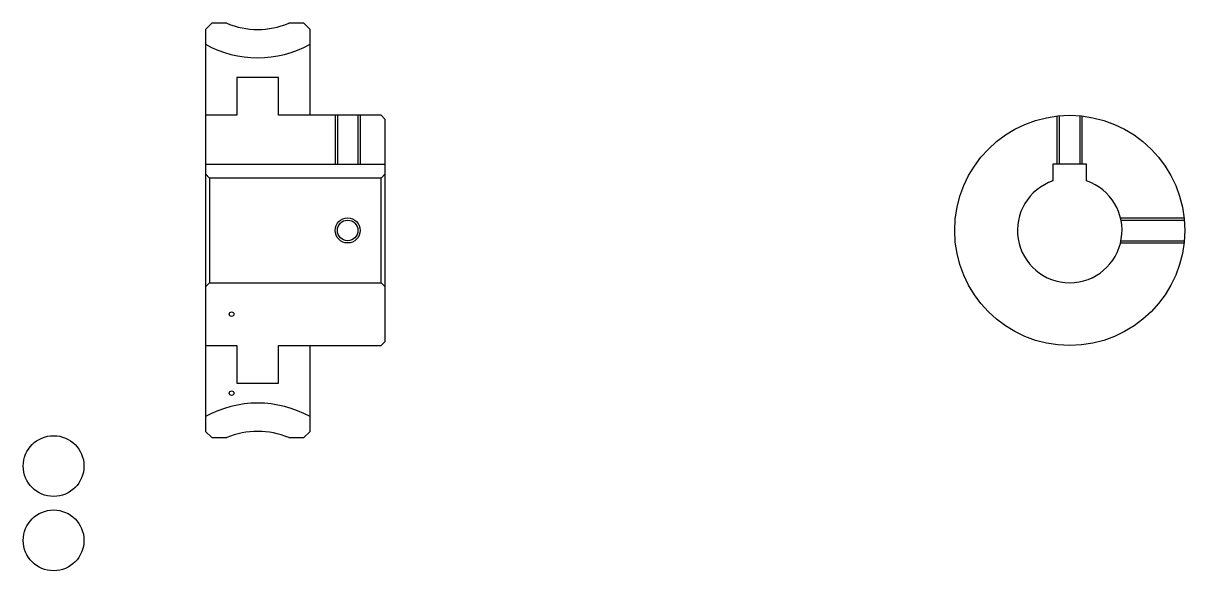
# Model space of a CAD drawing. Header units: metres. Extents: x 94 to 372, y 74 to 205.
import ezdxf

# ---------------------------------------------------------------- set-up
doc = ezdxf.new("R2010")
doc.units = ezdxf.units.M

msp = doc.modelspace()

# ---------------------------------------------------------------- linework, layer by layer
at = {"color": 4}
for p, q in [((137.925934, 171.443512), (180.925934, 171.443512)), ((180.925934, 169.143509), (179.925934, 168.143509)), ((137.925934, 142.143509), (138.925934, 143.143509)), ((180.925934, 142.143509), (179.925934, 143.143509))]:
    msp.add_line(p, q, dxfattribs=at)
for points in [[(143.026611, 205.143509), (139.425934, 205.143509), (137.925934, 203.643509), (137.925934, 142.143509)], [(162.925934, 183.143509), (162.925934, 203.643509), (161.425934, 205.143509), (157.825256, 205.143509)], [(162.925934, 183.143509), (155.425934, 183.143509), (155.425934, 192.143509), (145.425934, 192.143509), (145.425934, 183.143509), (137.925934, 183.143509)], [(162.925934, 128.143509), (179.925934, 128.143509), (180.925934, 129.143509), (180.925934, 182.143509), (179.925934, 183.143509), (162.925934, 183.143509)], [(168.925934, 183.143509), (168.925934, 171.443512)], [(169.465942, 183.143509), (169.465942, 171.443512)], [(174.385925, 183.143509), (174.385925, 171.443512)], [(174.925934, 183.143509), (174.925934, 171.443512)], [(341.537048, 171.443512), (341.537048, 182.979385)], [(342.077026, 171.443512), (342.077026, 183.033264)], [(346.99707, 171.443512), (346.99707, 183.033264)], [(347.537048, 171.443512), (347.537048, 182.979385)], [(348.537048, 167.486221), (348.537048, 171.443512), (340.537048, 171.443512), (340.537048, 167.486221)], [(137.925934, 169.143509), (138.925934, 168.143509), (138.925934, 143.143509), (179.925934, 143.143509), (179.925934, 168.143509), (138.925934, 168.143509)], [(356.671692, 158.643509), (371.872925, 158.643509)], [(356.792603, 158.103516), (371.926819, 158.103516)], [(356.792603, 153.183502), (371.926819, 153.183502)], [(356.671692, 152.643509), (371.872925, 152.643509)], [(137.925934, 142.143509), (137.925934, 107.643509), (139.425934, 106.143509), (143.026611, 106.143509)], [(137.925934, 128.143509), (145.425934, 128.143509), (145.425934, 119.143509), (155.425934, 119.143509), (155.425934, 128.143509), (162.925934, 128.143509)], [(157.825256, 106.143509), (161.425934, 106.143509), (162.925934, 107.643509), (162.925934, 128.143509)]]:
    msp.add_lwpolyline(points, dxfattribs=at)
for centre, radius in [((344.537048, 155.643509), 27.5), ((171.925934, 155.643509), 2.46)]:
    msp.add_circle(centre, radius, dxfattribs=at)
at = {"color": 7}
msp.add_circle((171.925934, 155.643509), 3, dxfattribs=at)
at = {"color": 5}
for centre, radius in [((144.175934, 135.643509), 0.544444), ((144.175934, 116.768509), 0.544444), ((101.629639, 99.347214), 7.259259), ((101.629639, 81.597214), 7.259259)]:
    msp.add_circle(centre, radius, dxfattribs=at)
at = {"color": 4}
for centre, radius, start, end in [((150.425934, 222.643509), 19, 247.08045793, 292.91954207), ((150.425934, 222.643509), 25.75, 240.95890009, 299.04109991), ((344.537048, 155.643509), 12.5, 108.66292518, 71.33707482), ((150.425934, 88.643509), 25.75, 60.95890009, 119.04109991), ((150.425934, 88.643509), 19, 67.08045793, 112.91954207)]:
    msp.add_arc(centre, radius, start, end, dxfattribs=at)

doc.saveas('drawing.dxf')
